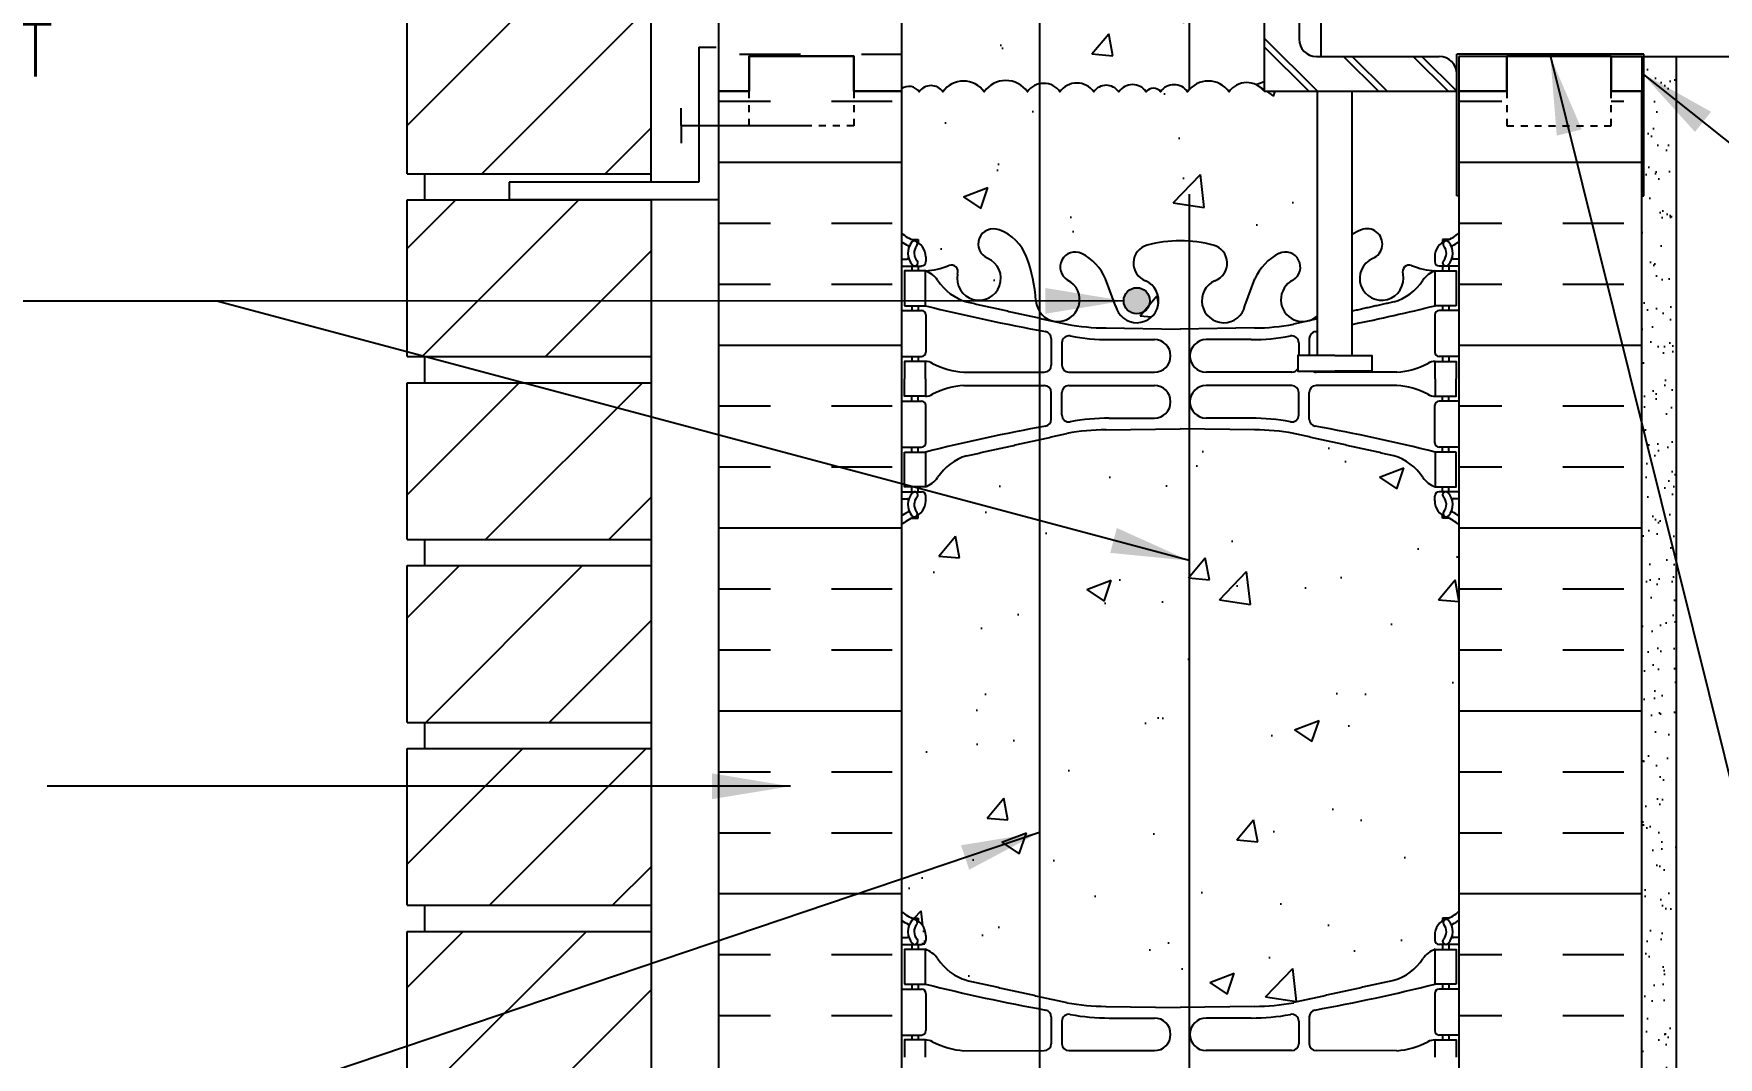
# Model space of a CAD drawing. Header units: inches. Extents: x 247 to 302.1, y 241.7 to 318.5.
# Drawn here: x 259.37 to 283.55, y 276.1 to 290.8 of the extents above; entities that cross this region are included whole.
import ezdxf

# ---------------------------------------------------------------- set-up
doc = ezdxf.new("R2010")
doc.units = ezdxf.units.IN
doc.header["$LTSCALE"] = 0.5
doc.header["$MEASUREMENT"] = 0
doc.linetypes.add('DASHED2', pattern=[0.375, 0.25, -0.125])
for name, color, linetype in [('HATCH', 12, 'Continuous'), ('line25', 2, 'Continuous'), ('LINE3', 3, 'Continuous'), ('LINE50', 5, 'Continuous'), ('LINE9', 9, 'Continuous'), ('TEXT', 4, 'Continuous'), ('Web_Edge', 9, 'Continuous')]:
    doc.layers.add(name, color=color, linetype=linetype)
doc.styles.add('DIM', font='romans.shx', dxfattribs={"width": 0.7})
doc.styles.add('ROMANS', font='romans.shx', dxfattribs={"height": 1.125})
doc.dimstyles.new('ext_12', dxfattribs={"dimscale": 12, "dimtxt": 0.09375, "dimasz": 0.09375, "dimexe": 0.09375, "dimexo": 0.0625, "dimgap": 0.0625, "dimtad": 1, "dimdec": 1, "dimzin": 3, "dimdsep": 46, "dimlunit": 4, "dimtxsty": 'DIM', "dimcen": 0.09, "dimdle": 0.09375, "dimclrt": 4, "dimadec": 0, "dimazin": 0, "dimtfac": 1, "dimtdec": 1, "dimtmove": 2, "dimatfit": 3, "dimfxl": 1, "dimfrac": 2, "dimtolj": 1, "dimtzin": 0, "dimarcsym": 0})
pattern_1 = [(50, (0, 0), (3.5863, -0.31376), [0.375, -4.125]), (355, (0, 0), (-0.693757, 3.76096), [0.3, -3.3]), (100.4514, (0.299, -0.026), (2.892544, 3.4472), [0.3187, -3.50571]), (46.1842, (0, 1), (5.336207, -0.827596), [0.5625, -6.1875]), (96.6356, (0.4447, 0.931), (4.67331, 4.87059), [0.47805, -5.25857]), (351.1842, (0, 1), (4.67331, 4.87059), [0.45, -4.95]), (21, (0.5, 0.75), (2.984535, -2.013094), [0.375, -4.125]), (326, (0.5, 0.75), (1.216577, 3.62575), [0.3, -3.3]), (71.4514, (0.7487, 0.5822), (4.201112, 1.612656), [0.3187, -3.50571]), (37.5, (0, 0), (0.0607993, 1.6644693), [0, -3.26, 0, -3.35, 0, -3.3125]), (7.5, (0, 0), (1.315348, 1.9720586), [0, -1.91, 0, -3.185, 0, -1.2625]), (327.5, (-1.115, 0), (2.669112, -0.1127744), [0, -1.25, 0, -3.9, 0, -5.175]), (317.5, (-1.615, 0), (2.915931, 0.500525), [0, -1.625, 0, -2.59, 0, -3.675])]

msp = doc.modelspace()

# ---------------------------------------------------------------- hatches: boundary and pattern name
at = {"layer": 'HATCH'}
h = msp.add_hatch(dxfattribs=at)
h.set_pattern_fill('ANSI31', color=256, scale=10, style=0)
h.paths.add_polyline_path([(268.231, 264.784), (264.731, 264.784), (264.731, 262.912), (268.231, 262.912)])
h.paths.add_polyline_path([(268.231, 267.409), (264.731, 267.409), (264.731, 265.159), (268.231, 265.159)])
h.paths.add_polyline_path([(268.231, 270.034), (264.731, 270.034), (264.731, 267.784), (268.231, 267.784)])
h.paths.add_polyline_path([(268.231, 272.659), (266.193, 272.659), (264.731, 272.659), (264.731, 270.409), (268.231, 270.409)])
h.paths.add_polyline_path([(268.231, 275.284), (264.731, 275.284), (264.731, 273.034), (268.231, 273.034)])
h.paths.add_polyline_path([(268.231, 277.909), (264.731, 277.909), (264.731, 275.659), (268.231, 275.659)])
h.paths.add_polyline_path([(268.231, 280.534), (264.731, 280.534), (264.731, 278.284), (268.231, 278.284)])
h.paths.add_polyline_path([(268.231, 283.159), (264.731, 283.159), (264.731, 280.909), (268.231, 280.909)])
h.paths.add_polyline_path([(268.231, 285.784), (264.731, 285.784), (264.731, 283.534), (268.231, 283.534)])
h.paths.add_polyline_path([(268.231, 288.409), (264.731, 288.409), (264.731, 286.159), (268.231, 286.159)])
h.paths.add_polyline_path([(268.231, 291.034), (264.731, 291.034), (264.731, 288.784), (268.231, 288.784)])
h.paths.add_polyline_path([(268.231, 293.659), (264.731, 293.659), (264.731, 291.409), (268.231, 291.409)])
h.paths.add_polyline_path([(268.231, 296.284), (264.731, 296.284), (264.731, 294.034), (268.231, 294.034)])
h.paths.add_polyline_path([(268.231, 298.909), (264.731, 298.909), (264.731, 296.659), (268.231, 296.659)])
h.paths.add_polyline_path([(268.231, 301.468), (264.731, 301.468), (264.731, 299.284), (268.231, 299.284)])
h.paths.add_polyline_path([(268.231, 304.664), (264.731, 304.664), (264.731, 303.968), (268.231, 303.968)])
h.paths.add_polyline_path([(268.231, 307.289), (264.731, 307.289), (264.731, 305.039), (268.231, 305.039)])
h.paths.add_polyline_path([(268.231, 309.914), (266.231, 309.914), (264.731, 309.914), (264.731, 307.664), (268.231, 307.664)])
h.paths.add_polyline_path([(268.231, 312.539), (264.731, 312.539), (264.731, 310.289), (268.231, 310.289)])
h.paths.add_polyline_path([(268.231, 315.164), (264.731, 315.164), (264.731, 312.914), (268.231, 312.914)])
h = msp.add_hatch(dxfattribs=at)
h.set_pattern_fill('AR-CONC', color=256, scale=0.5)
h.set_pattern_definition(pattern_1)
h.paths.add_polyline_path([(274.411, 311.143, -0.173075), (274.757, 310.777), (274.9, 310.39, 1.612474), (275.331, 310.749, -0.734872), (275.354, 311.26, -0.068475), (275.828, 311.322, -0.068475), (276.302, 311.26, -0.734872), (276.326, 310.749, 1.612474), (276.757, 310.39), (276.9, 310.777, -0.173075), (277.246, 311.143, -0.940793), (277.449, 310.76, 1.753171), (277.9, 310.463, -0.068226), (278.036, 311.091, -0.21345), (278.428, 311.48, -1), (278.591, 311.072, 2.087231), (279.025, 310.847, -0.638777), (279.15, 310.971, 0.087457), (279.487, 310.892), (279.592, 310.892), (279.592, 310.962), (279.545, 310.962, -0.414214), (279.482, 311.024), (279.482, 311.092, -0.249069), (279.592, 311.299), (279.592, 311.341), (279.682, 311.341, 0.088416), (279.828, 311.438), (279.828, 312.066, 0.259173), (279.377, 311.846, 0.520567), (278.877, 311.846, 0.520567), (278.49, 311.846, 0.336749), (277.828, 311.952, 0.336749), (277.166, 311.846, 0.520567), (276.779, 311.846, 0.520567), (276.28, 311.846, 0.520567), (275.433, 311.846, 0.520567), (275.151, 311.846, 0.520567), (274.256, 311.846, 0.520567), (273.517, 311.846, 0.520567), (272.824, 311.846, 0.520567), (272.603, 311.846, 0.321585), (271.828, 311.872), (271.828, 311.438, 0.088416), (271.974, 311.341), (272.064, 311.341), (272.064, 311.299, -0.249069), (272.174, 311.092), (272.174, 311.024, -0.414214), (272.112, 310.962), (272.064, 310.962), (272.064, 310.892), (272.169, 310.892, 0.087457), (272.506, 310.971, -0.638777), (272.631, 310.847, 2.087231), (273.065, 311.072, -1), (273.229, 311.48, -0.21345), (273.621, 311.091, -0.068226), (273.757, 310.463, 1.753171), (274.207, 310.76, -0.940793)])
edge = h.paths.add_edge_path()
edge.add_line((279.482, 307.592), (279.482, 307.659))
edge.add_arc((279.545, 307.659), 0.0625, 90, 180, ccw=False)
edge.add_line((279.545, 307.722), (279.592, 307.722))
edge.add_line((279.592, 307.722), (279.592, 307.792))
edge.add_line((279.592, 307.792), (279.487, 307.792))
edge.add_arc((279.61, 308.134), 0.364, 212.0424, 250.3387, ccw=False)
edge.add_arc((278.687, 307.523), 0.743, 34.228, 73.8107)
edge.add_spline(control_points=[(278.894, 308.237), (277.456, 308.558)], knot_values=[0, 0, 1, 1], degree=1, periodic=0)
edge.add_arc((276.9, 305.626), 2.984, 79.2546, 90.0995)
edge.add_line((276.895, 308.61), (275.828, 308.626))
edge.add_line((275.828, 308.626), (274.762, 308.61))
edge.add_arc((274.757, 305.626), 2.984, 89.9005, 100.7454)
edge.add_spline(control_points=[(274.2, 308.558), (272.763, 308.237)], knot_values=[0, 0, 1, 1], degree=1, periodic=0)
edge.add_arc((272.97, 307.523), 0.743, 106.1893, 145.772)
edge.add_arc((272.047, 308.134), 0.364, 289.6613, 327.9576, ccw=False)
edge.add_line((272.169, 307.792), (272.064, 307.792))
edge.add_line((272.064, 307.792), (272.064, 307.722))
edge.add_line((272.064, 307.722), (272.112, 307.722))
edge.add_arc((272.112, 307.659), 0.0625, 0, 90, ccw=False)
edge.add_line((272.174, 307.659), (272.174, 307.592))
edge.add_arc((271.924, 307.592), 0.25, 304.0558, 360, ccw=False)
edge.add_line((272.064, 307.385), (272.064, 307.343))
edge.add_line((272.064, 307.343), (271.974, 307.343))
edge.add_arc((272.174, 306.885), 0.5, 113.5782, 133.7891)
edge.add_line((271.828, 307.246), (271.828, 303.968))
edge.add_line((271.828, 303.968), (272.842, 303.968))
edge.add_line((272.842, 303.968), (273.842, 302.968))
edge.add_line((273.842, 302.968), (273.842, 304.968))
edge.add_line((273.842, 304.968), (274.842, 303.968))
edge.add_line((274.842, 303.968), (279.828, 303.968))
edge.add_line((279.828, 303.968), (279.828, 307.246))
edge.add_arc((279.482, 306.885), 0.5, 46.2109, 66.4218)
edge.add_line((279.682, 307.343), (279.592, 307.343))
edge.add_line((279.592, 307.343), (279.592, 307.385))
edge.add_arc((279.732, 307.592), 0.25, 180, 235.9442, ccw=False)
edge = h.paths.add_edge_path()
edge.add_line((279.828, 301.468), (274.842, 301.468))
edge.add_line((274.842, 301.468), (273.842, 302.468))
edge.add_line((273.842, 302.468), (273.842, 300.468))
edge.add_line((273.842, 300.468), (272.842, 301.468))
edge.add_line((272.842, 301.468), (271.828, 301.468))
edge.add_line((271.828, 301.468), (271.828, 296.198))
edge.add_arc((272.174, 296.558), 0.5, 226.2109, 246.4218)
edge.add_line((271.974, 296.1), (272.064, 296.1))
edge.add_line((272.064, 296.1), (272.064, 296.058))
edge.add_arc((271.924, 295.851), 0.25, 0, 55.9442, ccw=False)
edge.add_line((272.174, 295.851), (272.174, 295.784))
edge.add_arc((272.112, 295.784), 0.0625, -90, 0, ccw=False)
edge.add_line((272.112, 295.721), (272.064, 295.721))
edge.add_line((272.064, 295.721), (272.064, 295.651))
edge.add_line((272.064, 295.651), (272.169, 295.651))
edge.add_arc((272.047, 295.309), 0.364, 32.0424, 70.3387, ccw=False)
edge.add_arc((272.97, 295.92), 0.743, 214.228, 253.8107)
edge.add_spline(control_points=[(272.763, 295.206), (274.2, 294.886)], knot_values=[0, 0, 1, 1], degree=1, periodic=0)
edge.add_arc((274.757, 297.817), 2.984, 259.2546, 270.0995)
edge.add_line((274.762, 294.833), (275.828, 294.817))
edge.add_line((275.828, 294.817), (276.895, 294.833))
edge.add_arc((276.9, 297.817), 2.984, 269.9005, 280.7454)
edge.add_spline(control_points=[(277.456, 294.886), (278.894, 295.206)], knot_values=[0, 0, 1, 1], degree=1, periodic=0)
edge.add_arc((278.687, 295.92), 0.743, 286.1893, 325.772)
edge.add_arc((279.61, 295.309), 0.364, 109.6613, 147.9576, ccw=False)
edge.add_line((279.487, 295.651), (279.592, 295.651))
edge.add_line((279.592, 295.651), (279.592, 295.721))
edge.add_line((279.592, 295.721), (279.545, 295.721))
edge.add_arc((279.545, 295.784), 0.0625, 180, 270, ccw=False)
edge.add_line((279.482, 295.784), (279.482, 295.851))
edge.add_arc((279.732, 295.851), 0.25, 124.0558, 180, ccw=False)
edge.add_line((279.592, 296.058), (279.592, 296.1))
edge.add_line((279.592, 296.1), (279.682, 296.1))
edge.add_arc((279.482, 296.558), 0.5, 293.5782, 313.7891)
edge.add_line((279.828, 296.198), (279.828, 301.468))
h.paths.add_polyline_path([(277.033, 291.968), (277.283, 291.968, -0.414214), (277.533, 291.718), (277.533, 290.718, 0.414214), (277.783, 290.468), (277.847, 290.468), (277.847, 291.968), (278.414, 291.968, -0.207607), (278.036, 292.352, -0.069923), (277.899, 292.996, 1.629604), (277.428, 292.695, -1.059167), (277.222, 292.313, -0.16372), (276.9, 292.667), (276.757, 293.053, 1.612474), (276.326, 292.694, -0.734872), (276.302, 292.183, -0.068475), (275.828, 292.121, -0.068475), (275.354, 292.183, -0.734872), (275.331, 292.694, 1.612474), (274.9, 293.053), (274.757, 292.667, -0.16372), (274.435, 292.313, -1.059167), (274.229, 292.695, 1.629604), (273.758, 292.996, -0.069923), (273.621, 292.352, -0.21345), (273.229, 291.963, -1), (273.065, 292.371, 2.087231), (272.631, 292.596, -0.669601), (272.499, 292.476, 0.085348), (272.169, 292.551), (272.064, 292.551), (272.064, 292.481), (272.112, 292.481, -0.414214), (272.174, 292.419), (272.174, 292.351, -0.249069), (272.064, 292.144), (272.064, 292.103), (271.974, 292.103, 0.088416), (271.828, 292.005), (271.828, 290.005, -0.41471), (272.08, 289.961, -0.520567), (272.42, 289.961, -0.520567), (273.013, 289.961, -0.520567), (273.634, 289.961, -0.520567), (274.101, 289.961, -0.520567), (274.586, 289.961, -0.520567), (274.945, 289.961, -0.520567), (275.341, 289.961, -0.520567), (275.543, 289.961, -0.520567), (275.934, 289.961, -0.520567), (276.528, 289.961, -0.511309), (277.033, 289.968)])
h.paths.add_polyline_path([(279.482, 292.351), (279.482, 292.419, -0.414214), (279.545, 292.481), (279.592, 292.481), (279.592, 292.551), (279.487, 292.551, 0.085348), (279.158, 292.476, -0.669601), (279.025, 292.596, 2.087231), (278.591, 292.371, -0.654446), (278.604, 291.968), (279.828, 291.968), (279.828, 292.005, 0.088416), (279.682, 292.103), (279.592, 292.103), (279.592, 292.144, -0.249069)])
h.paths.add_polyline_path([(277.797, 289.968), (277.033, 289.968, 0.511309), (276.528, 289.961, 0.520567), (275.934, 289.961, 0.520567), (275.543, 289.961, 0.520567), (275.341, 289.961, 0.520567), (274.945, 289.961, 0.520567), (274.586, 289.961, 0.520567), (274.101, 289.961, 0.520567), (273.634, 289.961, 0.520567), (273.013, 289.961, 0.520567), (272.42, 289.961, 0.520567), (272.08, 289.961, 0.41471), (271.828, 290.005), (271.828, 289.971), (271.828, 287.936, 0.088416), (271.974, 287.839), (272.064, 287.839), (272.064, 287.797, -0.249069), (272.174, 287.59), (272.174, 287.523, -0.414214), (272.112, 287.46), (272.064, 287.46), (272.064, 287.39), (272.169, 287.39, 0.085348), (272.499, 287.466, -0.669601), (272.631, 287.345, 2.087231), (273.065, 287.57, -1), (273.229, 287.979, -0.21345), (273.621, 287.59, -0.069923), (273.758, 286.946, 1.629604), (274.229, 287.247, -1.059167), (274.435, 287.629, -0.16372), (274.757, 287.275), (274.9, 286.888, 1.612474), (275.331, 287.248, -0.734872), (275.354, 287.759, -0.068475), (275.828, 287.821, -0.068475), (276.302, 287.759, -0.734872), (276.326, 287.248, 1.612474), (276.757, 286.888), (276.9, 287.275, -0.16372), (277.222, 287.629, -1.059167), (277.428, 287.247, 1.106729), (277.797, 286.744)])
h.paths.add_polyline_path([(279.828, 273.683), (279.828, 274.005, 0.088416), (279.682, 274.103), (279.592, 274.103), (279.592, 274.144, -0.249069), (279.482, 274.351), (279.482, 274.419, -0.414214), (279.545, 274.481), (279.592, 274.481), (279.592, 274.551), (279.487, 274.551, 0.085348), (279.158, 274.476, -0.669601), (279.025, 274.596, 2.087231), (278.591, 274.371, -1), (278.428, 273.963, -0.21345), (278.036, 274.352, -0.069923), (277.899, 274.996, 1.629604), (277.428, 274.695, -1.059167), (277.222, 274.313, -0.16372), (276.9, 274.667), (276.757, 275.053, 1.612474), (276.326, 274.694, -0.734872), (276.302, 274.183, -0.068475), (275.828, 274.121, -0.068475), (275.354, 274.183, -0.734872), (275.331, 274.694, 1.612474), (274.9, 275.053), (274.757, 274.667, -0.16372), (274.435, 274.313, -1.059167), (274.229, 274.695, 1.629604), (273.758, 274.996, -0.069923), (273.621, 274.352, -0.21345), (273.229, 273.963, -1), (273.065, 274.371, 2.087231), (272.631, 274.596, -0.669601), (272.499, 274.476, 0.085348), (272.169, 274.551), (272.064, 274.551), (272.064, 274.481), (272.112, 274.481, -0.414214), (272.174, 274.419), (272.174, 274.351, -0.249069), (272.064, 274.144), (272.064, 274.103), (271.974, 274.103, 0.088416), (271.828, 274.005), (271.828, 271.971), (271.828, 269.936, 0.088416), (271.974, 269.839), (272.064, 269.839), (272.064, 269.797, -0.249069), (272.174, 269.59), (272.174, 269.523, -0.414214), (272.112, 269.46), (272.064, 269.46), (272.064, 269.39), (272.169, 269.39, 0.085348), (272.499, 269.466, -0.669601), (272.631, 269.345, 2.087231), (273.065, 269.57, -1), (273.229, 269.979, -0.21345), (273.621, 269.59, -0.069923), (273.758, 268.946, 1.629604), (274.229, 269.247, -1.059167), (274.435, 269.629, -0.16372), (274.757, 269.275), (274.9, 268.888, 1.612474), (275.331, 269.248, -0.734872), (275.354, 269.759, -0.068475), (275.828, 269.821, -0.068475), (276.302, 269.759, -0.734872), (276.326, 269.248, 1.612474), (276.757, 268.888), (276.9, 269.275, -0.16372), (277.222, 269.629, -1.059167), (277.428, 269.247, 1.629604), (277.899, 268.946, -0.069923), (278.036, 269.59, -0.21345), (278.428, 269.979, -1), (278.591, 269.57, 2.087231), (279.025, 269.345, -0.669601), (279.158, 269.466, 0.085348), (279.487, 269.39), (279.592, 269.39), (279.592, 269.46), (279.545, 269.46, -0.414214), (279.482, 269.523), (279.482, 269.59, -0.249069), (279.592, 269.797), (279.592, 269.839), (279.682, 269.839, 0.088416), (279.828, 269.936), (279.828, 270.375), (278.214, 270.375), (278.214, 270.096), (277.987, 270.096), (277.987, 270.625), (277.987, 271.153), (278.214, 271.153), (278.214, 270.875), (279.828, 270.875)])
h = msp.add_hatch(dxfattribs=at)
h.set_pattern_fill('INSUL', color=256, scale=7, style=0)
h.paths.add_polyline_path([(282.453, 301.468), (279.828, 301.468), (279.828, 291.968), (282.453, 291.968)])
h.paths.add_polyline_path([(271.828, 301.468), (269.203, 301.468), (269.203, 289.971), (269.641, 289.971), (269.641, 290.471), (271.141, 290.471), (271.141, 289.971), (271.828, 289.971)])
h = msp.add_hatch(dxfattribs=at)
h.set_pattern_fill('INSUL', color=256, scale=7, style=0)
h.set_pattern_definition([(0, (281.3175, 281.0742), (0, 2.625), []), (0, (281.3175, 281.9492), (0, 2.625), [0.875, -0.875]), (0, (281.3175, 282.8242), (0, 2.625), [0.875, -0.875])])
h.paths.add_polyline_path([(282.453, 289.971), (282.016, 289.971), (282.016, 289.471), (280.516, 289.471), (280.516, 289.971), (279.828, 289.971), (279.828, 288.468), (279.828, 273.683), (282.453, 272.625)])
h.paths.add_polyline_path([(269.203, 271.971), (269.641, 271.971), (269.641, 272.471), (271.141, 272.471), (271.141, 271.971), (271.828, 271.971), (271.828, 289.971), (271.141, 289.971), (271.141, 290.471), (269.641, 290.471), (269.641, 289.971), (269.203, 289.971)])
h = msp.add_hatch(dxfattribs=at)
h.set_pattern_fill('AR-SAND', color=256, scale=0.25, style=0)
h.set_pattern_definition([(37.5, (-106.4397, 39.4941), (-0.01574834, 0.48170594), [0, -0.38, 0, -0.425, 0, -0.40625]), (7.5, (-106.4397, 39.4941), (0.4424442, 0.7055365), [0, -0.205, 0, -0.3425, 0, -0.13125]), (327.5, (-106.7472, 39.4941), (0.77853547, 0.00141476), [0, -0.125, 0, -0.45, 0, -0.5875]), (317.5, (-106.7472, 39.4941), (0.75153165, 0.2194189), [0, -0.0625, 0, -0.295, 0, -0.3375])])
h.paths.add_polyline_path([(282.453, 271.912), (282.453, 272.625), (282.953, 272.625), (282.953, 286.41), (282.953, 290.468), (282.453, 290.468)])
h = msp.add_hatch(dxfattribs=at)
h.set_pattern_fill('AR-CONC', color=256, scale=0.5)
h.set_pattern_definition(pattern_1)
edge = h.paths.add_edge_path()
edge.add_arc((279.482, 283.383), 0.5, 46.2109, 66.4218)
edge.add_line((279.682, 283.841), (279.592, 283.841))
edge.add_line((279.592, 283.841), (279.592, 283.883))
edge.add_arc((279.732, 284.09), 0.25, 180, 235.9442, ccw=False)
edge.add_line((279.482, 284.09), (279.482, 284.158))
edge.add_arc((279.545, 284.158), 0.0625, 90, 180, ccw=False)
edge.add_line((279.545, 284.22), (279.592, 284.22))
edge.add_line((279.592, 284.22), (279.592, 284.29))
edge.add_line((279.592, 284.29), (279.487, 284.29))
edge.add_arc((279.61, 284.633), 0.364, 214.9775, 250.3387, ccw=False)
edge.add_arc((278.687, 284.022), 0.743, 32.7919, 73.8107)
edge.add_spline(control_points=[(278.894, 284.736), (277.456, 285.056)], knot_values=[0, 0, 1, 1], degree=1, periodic=0)
edge.add_arc((276.9, 282.124), 2.984, 79.2546, 90.0995)
edge.add_line((276.895, 285.108), (275.828, 285.124))
edge.add_line((275.828, 285.124), (274.762, 285.108))
edge.add_arc((274.757, 282.124), 2.984, 89.9005, 100.7454)
edge.add_spline(control_points=[(274.2, 285.056), (272.763, 284.736)], knot_values=[0, 0, 1, 1], degree=1, periodic=0)
edge.add_arc((272.97, 284.022), 0.743, 106.1893, 147.2081)
edge.add_arc((272.047, 284.633), 0.364, 289.6613, 325.0225, ccw=False)
edge.add_line((272.169, 284.29), (272.064, 284.29))
edge.add_line((272.064, 284.29), (272.064, 284.22))
edge.add_line((272.064, 284.22), (272.112, 284.22))
edge.add_arc((272.112, 284.158), 0.0625, 0, 90, ccw=False)
edge.add_line((272.174, 284.158), (272.174, 284.09))
edge.add_arc((271.924, 284.09), 0.25, 304.0558, 360, ccw=False)
edge.add_line((272.064, 283.883), (272.064, 283.841))
edge.add_line((272.064, 283.841), (271.974, 283.841))
edge.add_arc((272.174, 283.383), 0.5, 113.5782, 133.7891)
edge.add_line((271.828, 283.744), (271.828, 278.198))
edge.add_arc((272.174, 278.558), 0.5, 226.2109, 246.4218)
edge.add_line((271.974, 278.1), (272.064, 278.1))
edge.add_line((272.064, 278.1), (272.064, 278.058))
edge.add_arc((271.924, 277.851), 0.25, 0, 55.9442, ccw=False)
edge.add_line((272.174, 277.851), (272.174, 277.784))
edge.add_arc((272.112, 277.784), 0.0625, -90, 0, ccw=False)
edge.add_line((272.112, 277.721), (272.064, 277.721))
edge.add_line((272.064, 277.721), (272.064, 277.651))
edge.add_line((272.064, 277.651), (272.169, 277.651))
edge.add_arc((272.047, 277.309), 0.364, 34.9775, 70.3387, ccw=False)
edge.add_arc((272.97, 277.92), 0.743, 212.7919, 253.8107)
edge.add_spline(control_points=[(272.763, 277.206), (274.2, 276.886)], knot_values=[0, 0, 1, 1], degree=1, periodic=0)
edge.add_arc((274.757, 279.817), 2.984, 259.2546, 270.0995)
edge.add_line((274.762, 276.833), (275.828, 276.817))
edge.add_line((275.828, 276.817), (276.895, 276.833))
edge.add_arc((276.9, 279.817), 2.984, 269.9005, 280.7454)
edge.add_spline(control_points=[(277.456, 276.886), (278.894, 277.206)], knot_values=[0, 0, 1, 1], degree=1, periodic=0)
edge.add_arc((278.687, 277.92), 0.743, 286.1893, 327.2081)
edge.add_arc((279.61, 277.309), 0.364, 109.6613, 145.0225, ccw=False)
edge.add_line((279.487, 277.651), (279.592, 277.651))
edge.add_line((279.592, 277.651), (279.592, 277.721))
edge.add_line((279.592, 277.721), (279.545, 277.721))
edge.add_arc((279.545, 277.784), 0.0625, 180, 270, ccw=False)
edge.add_line((279.482, 277.784), (279.482, 277.851))
edge.add_arc((279.732, 277.851), 0.25, 124.0558, 180, ccw=False)
edge.add_line((279.592, 278.058), (279.592, 278.1))
edge.add_line((279.592, 278.1), (279.682, 278.1))
edge.add_arc((279.482, 278.558), 0.5, 293.5782, 313.7891)
edge.add_line((279.828, 278.198), (279.828, 283.744))
edge = h.paths.add_edge_path()
edge.add_arc((279.482, 265.383), 0.5, 46.2109, 66.4218)
edge.add_line((279.682, 265.841), (279.592, 265.841))
edge.add_line((279.592, 265.841), (279.592, 265.883))
edge.add_arc((279.732, 266.09), 0.25, 180, 235.9442, ccw=False)
edge.add_line((279.482, 266.09), (279.482, 266.158))
edge.add_arc((279.545, 266.158), 0.0625, 90, 180, ccw=False)
edge.add_line((279.545, 266.22), (279.592, 266.22))
edge.add_line((279.592, 266.22), (279.592, 266.29))
edge.add_line((279.592, 266.29), (279.487, 266.29))
edge.add_arc((279.61, 266.633), 0.364, 214.9775, 250.3387, ccw=False)
edge.add_arc((278.687, 266.022), 0.743, 32.7919, 73.8107)
edge.add_spline(control_points=[(278.894, 266.736), (277.456, 267.056)], knot_values=[0, 0, 1, 1], degree=1, periodic=0)
edge.add_arc((276.9, 264.124), 2.984, 79.2546, 90.0995)
edge.add_line((276.895, 267.108), (275.828, 267.124))
edge.add_line((275.828, 267.124), (274.762, 267.108))
edge.add_arc((274.757, 264.124), 2.984, 89.9005, 100.7454)
edge.add_spline(control_points=[(274.2, 267.056), (272.763, 266.736)], knot_values=[0, 0, 1, 1], degree=1, periodic=0)
edge.add_arc((272.97, 266.022), 0.743, 106.1893, 147.2081)
edge.add_arc((272.047, 266.633), 0.364, 289.6613, 325.0225, ccw=False)
edge.add_line((272.169, 266.29), (272.064, 266.29))
edge.add_line((272.064, 266.29), (272.064, 266.22))
edge.add_line((272.064, 266.22), (272.112, 266.22))
edge.add_arc((272.112, 266.158), 0.0625, 0, 90, ccw=False)
edge.add_line((272.174, 266.158), (272.174, 266.09))
edge.add_arc((271.924, 266.09), 0.25, 304.0558, 360, ccw=False)
edge.add_line((272.064, 265.883), (272.064, 265.841))
edge.add_line((272.064, 265.841), (271.974, 265.841))
edge.add_arc((272.174, 265.383), 0.5, 113.5782, 133.7891)
edge.add_line((271.828, 265.744), (271.828, 262.912))
edge.add_line((271.828, 262.912), (272.842, 262.912))
edge.add_line((272.842, 262.912), (273.842, 263.912))
edge.add_line((273.842, 263.912), (273.842, 262.912))
edge.add_line((273.842, 262.912), (273.842, 261.912))
edge.add_line((273.842, 261.912), (274.842, 262.912))
edge.add_line((274.842, 262.912), (279.828, 262.912))
edge.add_line((279.828, 262.912), (279.828, 265.744))
at = {"layer": 'LINE3'}
h = msp.add_hatch(color=256, dxfattribs=at)
h.paths.add_polyline_path([(275.389, 286.995, 0.831395), (275.02, 286.995)])
h.paths.add_polyline_path([(275.392, 286.961, 0.045935), (275.389, 286.995), (275.02, 286.995, 0.045935), (275.017, 286.961, 1)])

# ---------------------------------------------------------------- linework, layer by layer
at = {"layer": 'HATCH'}
for p, q in [((277.033, 290.732), (277.797, 289.968)), ((277.033, 290.607), (277.672, 289.968)), ((278.172, 290.468), (278.672, 289.968)), ((278.297, 290.468), (278.797, 289.968)), ((279.172, 290.468), (279.672, 289.968)), ((279.297, 290.468), (279.797, 289.968))]:
    msp.add_line(p, q, dxfattribs=at)
msp.add_lwpolyline([(277.033, 289.968, 0.511309), (276.528, 289.961, 0.520567), (275.934, 289.961, 0.520567), (275.543, 289.961, 0.520567), (275.341, 289.961, 0.520567), (274.945, 289.961, 0.520567), (274.586, 289.961, 0.520567), (274.101, 289.961, 0.520567), (273.634, 289.961, 0.520567), (273.013, 289.961, 0.520567), (272.42, 289.961, 0.520567), (272.08, 289.961, 0.41471), (271.828, 290.005)], format="xyb", dxfattribs=at)
at = {"layer": 'line25'}
for p, q in [((268.231, 288.664), (268.231, 301.468)), ((271.828, 301.468), (271.828, 289.971)), ((277.033, 291.968), (277.033, 289.968)), ((277.533, 291.718), (277.533, 290.718)), ((264.731, 288.784), (264.731, 291.034)), ((277.783, 290.468), (279.547, 290.468)), ((282.485, 290.5), (279.797, 290.5)), ((279.797, 288.468), (279.797, 290.5)), ((282.453, 290.468), (279.828, 290.468)), ((282.453, 290.468), (279.828, 290.468)), ((279.828, 290.468), (279.828, 288.468)), ((282.453, 290.468), (282.453, 288.468)), ((282.485, 288.468), (282.485, 290.5)), ((279.797, 289.968), (279.797, 290.218)), ((271.828, 289.971), (271.828, 271.971)), ((277.033, 289.968), (279.797, 289.968)), ((277.797, 286.176), (277.797, 289.968)), ((278.297, 286.176), (278.297, 289.968)), ((279.828, 289.971), (279.828, 273.683)), ((282.453, 289.971), (282.453, 289.471)), ((264.731, 288.784), (268.235, 288.784)), ((264.981, 288.409), (264.981, 288.784)), ((264.981, 288.409), (264.981, 288.784)), ((264.731, 286.159), (264.731, 288.409)), ((264.731, 288.409), (268.231, 288.409)), ((268.231, 288.414), (268.231, 272.909)), ((279.828, 288.468), (279.797, 288.468)), ((282.453, 288.468), (282.485, 288.468)), ((264.731, 286.159), (268.231, 286.159)), ((264.981, 285.784), (264.981, 286.159)), ((264.981, 285.784), (264.981, 286.159)), ((264.731, 283.534), (264.731, 285.784)), ((264.731, 285.784), (268.231, 285.784)), ((264.731, 283.534), (268.231, 283.534)), ((264.981, 283.159), (264.981, 283.534)), ((264.981, 283.159), (264.981, 283.534)), ((264.731, 280.909), (264.731, 283.159)), ((264.731, 283.159), (268.231, 283.159)), ((264.731, 280.909), (268.232, 280.909)), ((264.981, 280.534), (264.981, 280.909)), ((264.981, 280.534), (264.981, 280.909)), ((264.731, 278.284), (264.731, 280.534)), ((264.731, 280.534), (268.232, 280.534)), ((264.731, 278.284), (268.231, 278.284)), ((264.981, 277.909), (264.981, 278.284)), ((264.981, 277.909), (264.981, 278.284)), ((264.731, 275.659), (264.731, 277.909)), ((264.731, 277.909), (268.233, 277.909))]:
    msp.add_line(p, q, dxfattribs=at)
at = {"layer": 'line25', "color": 192}
msp.add_line((282.016, 290.468), (290.891, 290.468), dxfattribs=at)
at = {"layer": 'line25'}
for points in [[(278.047, 286.176), (277.518, 286.176), (277.518, 285.949), (278.047, 285.949)], [(278.047, 286.176), (278.576, 286.176), (278.576, 285.949), (278.316, 285.949)], [(278.316, 285.949), (278.047, 285.949)]]:
    msp.add_lwpolyline(points, dxfattribs=at)
for centre, start, end in [((277.783, 290.718), 180, 270), ((279.547, 290.218), 0, 90)]:
    msp.add_arc(centre, 0.25, start, end, dxfattribs=at)
at = {"layer": 'LINE3'}
for p, q in [((275.957, 301.468), (275.957, 289.991)), ((273.805, 300.505), (273.805, 270.49)), ((275.957, 288.491), (275.957, 262.912))]:
    msp.add_line(p, q, dxfattribs=at)
msp.add_circle((275.204, 286.961), 0.188, dxfattribs=at)
at = {"layer": 'LINE50'}
for p, q in [((269.203, 289.971), (269.203, 301.468)), ((280.516, 289.971), (280.516, 290.471)), ((280.516, 290.471), (282.016, 290.471)), ((282.016, 290.471), (282.016, 289.971)), ((269.203, 271.971), (269.203, 289.971)), ((279.828, 289.971), (280.516, 289.971)), ((282.016, 289.971), (282.453, 289.971)), ((282.453, 272.625), (282.453, 289.971))]:
    msp.add_line(p, q, dxfattribs=at)
at = {"layer": 'LINE50', "color": 9}
msp.add_line((282.953, 272.625), (282.953, 290.468), dxfattribs=at)
at = {"layer": 'LINE50'}
for points in [[(271.828, 289.971), (271.141, 289.971), (271.141, 290.471), (269.641, 290.471), (269.641, 289.971), (269.203, 289.971)], [(269.203, 289.971), (269.641, 289.971), (269.641, 290.471), (271.141, 290.471), (271.141, 289.971), (271.828, 289.971)], [(282.453, 289.971), (282.016, 289.971), (282.016, 290.471), (280.516, 290.471), (280.516, 289.971), (279.828, 289.971)]]:
    msp.add_lwpolyline(points, dxfattribs=at)
at = {"layer": 'LINE9'}
for p, q in [((277.847, 291.968), (277.847, 290.468)), ((268.915, 290.601), (268.915, 288.664)), ((268.915, 290.601), (269.165, 290.601)), ((268.665, 289.476), (268.665, 289.726)), ((268.665, 289.476), (270.511, 289.476)), ((268.665, 289.476), (268.665, 289.226)), ((268.915, 288.664), (266.193, 288.664)), ((266.193, 288.664), (266.193, 288.414)), ((266.193, 288.414), (269.193, 288.414))]:
    msp.add_line(p, q, dxfattribs=at)
at = {"layer": 'LINE9', "linetype": 'DASHED2', "ltscale": 0.15}
for points in [[(271.141, 289.971), (271.141, 289.971), (271.141, 289.471), (269.641, 289.471), (269.641, 289.971), (269.641, 289.971)], [(271.141, 289.971), (271.141, 289.971), (271.141, 289.471), (269.641, 289.471), (269.641, 289.971), (269.641, 289.971)], [(280.516, 289.971), (280.516, 289.971), (280.516, 289.471), (282.016, 289.471), (282.016, 289.971), (282.016, 289.971)], [(280.516, 289.971), (280.516, 289.971), (280.516, 289.471), (282.016, 289.471), (282.016, 289.971), (282.016, 289.971)]]:
    msp.add_lwpolyline(points, dxfattribs=at)
at = {"layer": 'Web_Edge'}
for p, q in [((271.974, 287.839), (272.064, 287.839)), ((272.064, 287.839), (272.064, 287.797)), ((279.682, 287.839), (279.592, 287.839)), ((279.592, 287.839), (279.592, 287.797)), ((271.828, 287.56), (271.906, 287.56)), ((272.174, 287.59), (272.174, 287.523)), ((279.482, 287.59), (279.482, 287.523)), ((279.828, 287.56), (279.75, 287.56)), ((271.828, 287.46), (272.112, 287.46)), ((271.974, 287.46), (271.974, 287.39)), ((272.064, 287.46), (272.064, 287.39)), ((279.828, 287.46), (279.545, 287.46)), ((279.592, 287.46), (279.592, 287.39)), ((279.682, 287.46), (279.682, 287.39)), ((274.9, 286.888), (274.757, 287.275)), ((276.757, 286.888), (276.9, 287.275)), ((271.974, 286.89), (271.974, 286.82)), ((272.064, 286.89), (272.064, 286.82)), ((279.592, 286.89), (279.592, 286.82)), ((279.682, 286.89), (279.682, 286.82)), ((271.828, 286.82), (272.112, 286.82)), ((272.174, 286.758), (272.174, 286.223)), ((279.482, 286.758), (279.482, 286.223)), ((279.828, 286.82), (279.545, 286.82)), ((273.976, 286.42), (273.976, 286.036)), ((274.129, 286.358), (274.129, 286.036)), ((274.762, 286.572), (275.828, 286.556)), ((274.809, 286.404), (275.456, 286.404)), ((276.895, 286.572), (275.828, 286.556)), ((276.848, 286.404), (276.201, 286.404)), ((277.528, 286.358), (277.528, 286.176)), ((277.68, 286.42), (277.68, 286.176)), ((271.828, 286.16), (272.112, 286.16)), ((271.974, 286.16), (271.974, 286.09)), ((272.064, 286.16), (272.064, 286.09)), ((279.828, 286.16), (279.545, 286.16)), ((279.592, 286.16), (279.592, 286.09)), ((279.682, 286.16), (279.682, 286.09)), ((272.722, 285.935), (273.876, 285.936)), ((274.229, 285.936), (275.456, 285.936)), ((277.428, 285.936), (276.201, 285.936)), ((278.935, 285.935), (277.78, 285.936)), ((272.722, 285.746), (273.876, 285.745)), ((273.976, 285.26), (273.976, 285.645)), ((274.129, 285.322), (274.129, 285.645)), ((274.229, 285.745), (275.456, 285.745)), ((277.428, 285.745), (276.201, 285.745)), ((277.528, 285.322), (277.528, 285.645)), ((277.68, 285.26), (277.68, 285.645)), ((278.935, 285.746), (277.78, 285.745)), ((271.828, 285.52), (272.112, 285.52)), ((271.974, 285.52), (271.974, 285.59)), ((272.064, 285.52), (272.064, 285.59)), ((272.174, 284.923), (272.174, 285.458)), ((279.482, 284.923), (279.482, 285.458)), ((279.828, 285.52), (279.545, 285.52)), ((279.592, 285.52), (279.592, 285.59)), ((279.682, 285.52), (279.682, 285.59)), ((274.809, 285.276), (275.456, 285.276)), ((276.848, 285.276), (276.201, 285.276)), ((274.762, 285.108), (275.828, 285.124)), ((276.895, 285.108), (275.828, 285.124)), ((271.828, 284.86), (272.112, 284.86)), ((271.974, 284.79), (271.974, 284.86)), ((272.064, 284.79), (272.064, 284.86)), ((279.828, 284.86), (279.545, 284.86)), ((279.592, 284.79), (279.592, 284.86)), ((279.682, 284.79), (279.682, 284.86)), ((271.828, 284.22), (272.112, 284.22)), ((271.974, 284.22), (271.974, 284.29)), ((272.064, 284.22), (272.064, 284.29)), ((279.828, 284.22), (279.545, 284.22)), ((279.592, 284.22), (279.592, 284.29)), ((279.682, 284.22), (279.682, 284.29)), ((271.828, 284.12), (271.906, 284.12)), ((272.174, 284.09), (272.174, 284.158)), ((279.482, 284.09), (279.482, 284.158)), ((279.828, 284.12), (279.75, 284.12)), ((271.974, 283.841), (272.064, 283.841)), ((272.064, 283.841), (272.064, 283.883)), ((279.592, 283.841), (279.592, 283.883)), ((279.682, 283.841), (279.592, 283.841)), ((271.974, 278.1), (272.064, 278.1)), ((272.064, 278.1), (272.064, 278.058)), ((279.682, 278.1), (279.592, 278.1)), ((279.592, 278.1), (279.592, 278.058)), ((271.828, 277.821), (271.906, 277.821)), ((271.828, 277.721), (272.112, 277.721)), ((271.974, 277.721), (271.974, 277.651)), ((272.064, 277.721), (272.064, 277.651)), ((272.174, 277.851), (272.174, 277.784)), ((279.482, 277.851), (279.482, 277.784)), ((279.828, 277.721), (279.545, 277.721)), ((279.592, 277.721), (279.592, 277.651)), ((279.682, 277.721), (279.682, 277.651)), ((279.828, 277.821), (279.75, 277.821)), ((271.974, 277.151), (271.974, 277.081)), ((272.064, 277.151), (272.064, 277.081)), ((279.592, 277.151), (279.592, 277.081)), ((279.682, 277.151), (279.682, 277.081)), ((271.828, 277.081), (272.112, 277.081)), ((272.174, 277.019), (272.174, 276.484)), ((279.482, 277.019), (279.482, 276.484)), ((279.828, 277.081), (279.545, 277.081)), ((273.976, 276.681), (273.976, 276.297)), ((274.762, 276.833), (275.828, 276.817)), ((276.895, 276.833), (275.828, 276.817)), ((277.68, 276.681), (277.68, 276.297)), ((274.129, 276.619), (274.129, 276.297)), ((274.809, 276.665), (275.456, 276.665)), ((276.848, 276.665), (276.201, 276.665)), ((277.528, 276.619), (277.528, 276.297)), ((271.828, 276.421), (272.112, 276.421)), ((271.974, 276.421), (271.974, 276.351)), ((272.064, 276.421), (272.064, 276.351)), ((272.722, 276.196), (273.876, 276.197)), ((274.229, 276.197), (275.456, 276.197)), ((277.428, 276.197), (276.201, 276.197)), ((278.935, 276.196), (277.78, 276.197)), ((279.828, 276.421), (279.545, 276.421)), ((279.592, 276.421), (279.592, 276.351)), ((279.682, 276.421), (279.682, 276.351))]:
    msp.add_line(p, q, dxfattribs=at)
for points in [[(271.869, 286.89), (272.169, 286.89), (272.169, 287.39), (271.869, 287.39)], [(279.787, 286.89), (279.487, 286.89), (279.487, 287.39), (279.787, 287.39)], [(271.869, 284.79), (272.169, 284.79), (272.169, 284.29), (271.869, 284.29)], [(279.787, 284.79), (279.487, 284.79), (279.487, 284.29), (279.787, 284.29)], [(271.869, 277.151), (272.169, 277.151), (272.169, 277.651), (271.869, 277.651)], [(279.787, 277.151), (279.487, 277.151), (279.487, 277.651), (279.787, 277.651)]]:
    msp.add_lwpolyline(points, close=True, dxfattribs=at)
for points in [[(272.169, 285.84), (272.169, 286.09), (271.869, 286.09), (271.869, 285.84)], [(279.487, 285.84), (279.487, 286.09), (279.787, 286.09), (279.787, 285.84)], [(272.169, 285.84), (272.169, 285.59), (271.869, 285.59), (271.869, 285.84)], [(279.487, 285.84), (279.487, 285.59), (279.787, 285.59), (279.787, 285.84)], [(272.169, 276.101), (272.169, 276.351), (271.869, 276.351), (271.869, 276.101)], [(279.487, 276.101), (279.487, 276.351), (279.787, 276.351), (279.787, 276.101)]]:
    msp.add_lwpolyline(points, dxfattribs=at)
for centre, radius, start, end in [((272.174, 288.297), 0.5, 226.2109, 250.5288), ((272.174, 288.297), 0.6, 234.7832, 245.0748), ((272.168, 287.645), 0.25, 140.1145, 222.4609), ((272.01, 287.776), 0.045, 321.448, 139.1879), ((271.924, 287.59), 0.25, 0, 70.5288), ((273.147, 287.775), 0.22, 68.1963, 248.1963), ((272.99, 287.346), 0.677, 21.1239, 69.3197), ((275.817, 286.067), 1.754, 89.6229, 105.2918), ((275.84, 286.067), 1.754, 74.7082, 90.3771), ((278.667, 287.346), 0.677, 110.6803, 123.14), ((278.51, 287.775), 0.22, 291.8037, 111.8037), ((279.732, 287.59), 0.25, 109.4712, 180), ((279.646, 287.776), 0.045, 40.8121, 218.552), ((279.482, 288.297), 0.5, 289.4712, 313.7891), ((279.489, 287.645), 0.25, 317.5391, 39.8855), ((279.482, 288.297), 0.6, 294.9252, 305.2168), ((271.906, 287.58), 0.0196, 269.4032, 15.4901), ((271.912, 287.734), 0.021, 343.464, 63.9957), ((272.168, 287.645), 0.16, 140.0001, 222.4609), ((272.939, 287.283), 0.314, 168.5886, 66.1916), ((271.399, 286.781), 2.365, 4.3895, 20.0015), ((274.321, 287.444), 0.217, 65.5264, 238.537), ((274.07, 286.974), 0.75, 23.6938, 62.9705), ((275.423, 287.5), 0.268, 104.7892, 250.0338), ((276.234, 287.5), 0.268, 289.9662, 75.2108), ((277.586, 286.974), 0.75, 117.0295, 156.3062), ((277.336, 287.444), 0.217, 301.463, 114.4736), ((278.718, 287.283), 0.314, 113.8084, 11.4114), ((279.489, 287.645), 0.16, 317.5391, 39.9999), ((279.744, 287.734), 0.021, 116.0043, 196.536), ((279.75, 287.58), 0.0196, 164.5099, 270.5968), ((272.017, 287.506), 0.045, 222.4609, 42.4609), ((272.112, 287.523), 0.0625, 270, 0), ((272.114, 288.386), 0.997, 273.1538, 293.1467), ((272.047, 287.048), 0.364, 34.9775, 70.3387), ((272.54, 287.378), 0.0968, 340.1551, 110.4331), ((279.116, 287.378), 0.0968, 69.5669, 199.8449), ((279.542, 288.386), 0.997, 246.8533, 266.8462), ((279.61, 287.048), 0.364, 109.6613, 145.0225), ((279.545, 287.523), 0.0625, 180, 270), ((279.64, 287.506), 0.045, 137.5391, 317.5391), ((272.97, 287.659), 0.743, 212.7919, 253.8107), ((274.07, 286.977), 0.314, 182.7357, 63.9348), ((275.204, 286.961), 0.314, 193.4146, 66.1916), ((276.452, 286.961), 0.314, 113.8084, 346.5854), ((277.587, 286.977), 0.314, 116.0652, 312.0854), ((278.687, 287.659), 0.743, 286.1893, 327.2081), ((278.978, 314.311), 28.253, 256.0552, 259.6343), ((272.679, 314.311), 28.253, 281.4702, 283.9448), ((272.112, 286.758), 0.0625, 0, 90), ((274.757, 289.556), 2.984, 259.2546, 270.0995), ((276.9, 289.556), 2.984, 269.9005, 280.7454), ((279.545, 286.758), 0.0625, 90, 180), ((273.876, 286.42), 0.1, 360, 79.6343), ((274.229, 286.358), 0.1, 79.2546, 180), ((274.804, 289.388), 2.984, 259.2546, 270.0995), ((275.456, 286.17), 0.234, 270, 90), ((276.201, 286.17), 0.234, 90, 270), ((276.853, 289.388), 2.984, 269.9005, 280.7454), ((277.428, 286.358), 0.1, 0, 100.7454), ((277.78, 286.42), 0.1, 100.3657, 180), ((272.679, 314.311), 28.253, 280.3657, 280.4374), ((272.112, 286.223), 0.0625, 270, 0), ((279.545, 286.223), 0.0625, 180, 270), ((272.165, 285.872), 0.219, 60.4937, 88.92), ((272.807, 287.091), 1.16, 242.5844, 265.8032), ((273.876, 286.036), 0.1, 270.0388, 360), ((274.229, 286.036), 0.1, 180, 270), ((277.428, 286.036), 0.1, 270, 335.0847), ((277.78, 286.036), 0.1, 239.4523, 269.9612), ((278.85, 287.091), 1.16, 274.1968, 297.4156), ((279.491, 285.872), 0.219, 91.08, 119.5063), ((272.165, 285.809), 0.219, 271.08, 299.5063), ((272.807, 284.589), 1.16, 94.1968, 117.4156), ((273.876, 285.645), 0.1, 0, 89.9612), ((274.229, 285.645), 0.1, 90, 180), ((275.456, 285.511), 0.234, 270, 90), ((276.201, 285.511), 0.234, 90, 270), ((277.428, 285.645), 0.1, 0, 90), ((277.78, 285.645), 0.1, 90.0388, 180), ((278.85, 284.589), 1.16, 62.5844, 85.8032), ((279.491, 285.809), 0.219, 240.4937, 268.92), ((272.112, 285.458), 0.0625, 0, 90), ((279.545, 285.458), 0.0625, 90, 180), ((278.978, 257.37), 28.253, 100.3657, 103.9448), ((273.876, 285.26), 0.1, 280.3657, 0), ((274.229, 285.322), 0.1, 180, 280.7454), ((274.804, 282.292), 2.984, 89.9005, 100.7454), ((276.853, 282.292), 2.984, 79.2546, 90.0995), ((277.428, 285.322), 0.1, 259.2546, 0), ((277.78, 285.26), 0.1, 180, 259.6343), ((272.679, 257.37), 28.253, 76.0552, 79.6343), ((272.112, 284.923), 0.0625, 270, 0), ((274.757, 282.124), 2.984, 89.9005, 100.7454), ((276.9, 282.124), 2.984, 79.2546, 90.0995), ((279.545, 284.923), 0.0625, 180, 270), ((272.97, 284.022), 0.743, 106.1893, 147.2081), ((278.687, 284.022), 0.743, 32.7919, 73.8107), ((272.047, 284.633), 0.364, 289.6613, 325.0225), ((279.61, 284.633), 0.364, 214.9775, 250.3387), ((272.168, 284.036), 0.25, 137.5391, 219.8855), ((272.017, 284.174), 0.045, 317.5391, 137.5391), ((272.112, 284.158), 0.0625, 360, 90), ((279.545, 284.158), 0.0625, 90, 180), ((279.64, 284.174), 0.045, 42.4609, 222.4609), ((279.489, 284.036), 0.25, 320.1145, 42.4609), ((272.174, 283.383), 0.6, 114.9252, 125.2168), ((271.906, 284.101), 0.0196, 344.5099, 90.5968), ((271.912, 283.946), 0.021, 296.0043, 16.536), ((272.01, 283.905), 0.045, 220.8121, 38.552), ((272.168, 284.036), 0.16, 137.5391, 219.9999), ((271.924, 284.09), 0.25, 289.4712, 360), ((279.732, 284.09), 0.25, 180, 250.5288), ((279.646, 283.905), 0.045, 141.448, 319.1879), ((279.489, 284.036), 0.16, 320.0001, 42.4609), ((279.744, 283.946), 0.021, 163.464, 243.9957), ((279.75, 284.101), 0.0196, 89.4032, 195.4901), ((279.482, 283.383), 0.6, 54.7832, 65.0748), ((272.174, 283.383), 0.5, 109.4712, 133.7891), ((279.482, 283.383), 0.5, 46.2109, 70.5288), ((272.174, 278.558), 0.5, 226.2109, 250.5288), ((279.482, 278.558), 0.5, 289.4712, 313.7891), ((272.174, 278.558), 0.6, 234.7832, 245.0748), ((272.168, 277.906), 0.25, 140.1145, 222.4609), ((271.912, 277.995), 0.021, 343.464, 63.9957), ((272.01, 278.037), 0.045, 321.448, 139.1879), ((271.924, 277.851), 0.25, 0, 70.5288), ((272.168, 277.906), 0.16, 140.0001, 222.4609), ((279.732, 277.851), 0.25, 109.4712, 180), ((279.646, 278.037), 0.045, 40.8121, 218.552), ((279.489, 277.906), 0.16, 317.5391, 39.9999), ((279.489, 277.906), 0.25, 317.5391, 39.8855), ((279.744, 277.995), 0.021, 116.0043, 196.536), ((279.482, 278.558), 0.6, 294.9252, 305.2168), ((271.906, 277.841), 0.0196, 269.4032, 15.4901), ((272.017, 277.768), 0.045, 222.4609, 42.4609), ((272.112, 277.784), 0.0625, 270, 0), ((272.047, 277.309), 0.364, 34.9775, 70.3387), ((279.61, 277.309), 0.364, 109.6613, 145.0225), ((279.545, 277.784), 0.0625, 180, 270), ((279.64, 277.768), 0.045, 137.5391, 317.5391), ((279.75, 277.841), 0.0196, 164.5099, 270.5968), ((272.97, 277.92), 0.743, 212.7919, 253.8107), ((278.687, 277.92), 0.743, 286.1893, 327.2081), ((278.978, 304.572), 28.253, 256.0552, 259.6343), ((272.679, 304.572), 28.253, 280.3657, 283.9448), ((272.112, 277.019), 0.0625, 0, 90), ((279.545, 277.019), 0.0625, 90, 180), ((273.876, 276.681), 0.1, 360, 79.6343), ((274.229, 276.619), 0.1, 79.2546, 180), ((274.757, 279.817), 2.984, 259.2546, 270.0995), ((274.804, 279.649), 2.984, 259.2546, 270.0995), ((276.853, 279.649), 2.984, 269.9005, 280.7454), ((276.9, 279.817), 2.984, 269.9005, 280.7454), ((277.428, 276.619), 0.1, 0, 100.7454), ((277.78, 276.681), 0.1, 100.3657, 180), ((272.112, 276.484), 0.0625, 270, 0), ((275.456, 276.431), 0.234, 270, 90), ((276.201, 276.431), 0.234, 90, 270), ((279.545, 276.484), 0.0625, 180, 270), ((272.165, 276.133), 0.219, 60.4937, 88.92), ((272.807, 277.353), 1.16, 242.5844, 265.8032), ((273.876, 276.297), 0.1, 270.0388, 360), ((274.229, 276.297), 0.1, 180, 270), ((277.428, 276.297), 0.1, 270, 0), ((277.78, 276.297), 0.1, 180, 269.9612), ((278.85, 277.353), 1.16, 274.1968, 297.4156), ((279.491, 276.133), 0.219, 91.08, 119.5063)]:
    msp.add_arc(centre, radius, start, end, dxfattribs=at)
for points in [[(272.763, 286.945), (274.2, 286.624)], [(278.894, 286.945), (278.297, 286.812)], [(277.797, 286.7), (277.456, 286.624)], [(272.763, 284.736), (274.2, 285.056)], [(278.894, 284.736), (277.456, 285.056)], [(272.763, 277.206), (274.2, 276.886)], [(278.894, 277.206), (277.456, 276.886)]]:
    msp.add_open_spline(points, degree=1, dxfattribs=at)

# ---------------------------------------------------------------- texts
at = {"layer": 'TEXT', "insert": (246.922, 292.18), "char_height": 0.75, "width": 14.65126, "attachment_point": 1, "style": 'ROMANS'}
msp.add_mtext('STEEL DECK SUPPORT WELDING ANCHOR INSERT', dxfattribs=at)

# ---------------------------------------------------------------- leaders
at = {"layer": 'TEXT'}
for points in [[(281.141, 290.468), (284.222, 278.077), (285.738, 278.077)], [(282.453, 290.231), (285.974, 287.425), (288.466, 287.425)], [(275.017, 286.96), (254.685, 286.957)], [(275.957, 283.231), (261.999, 286.957), (254.685, 286.957)], [(270.231, 279.992), (259.562, 279.992)], [(273.805, 279.33), (261.559, 275.191), (259.591, 275.191)]]:
    msp.add_leader(points, dimstyle='ext_12', override={"dimgap": 0.0625, "dimtad": 0}, dxfattribs=at)

doc.saveas('drawing.dxf')
